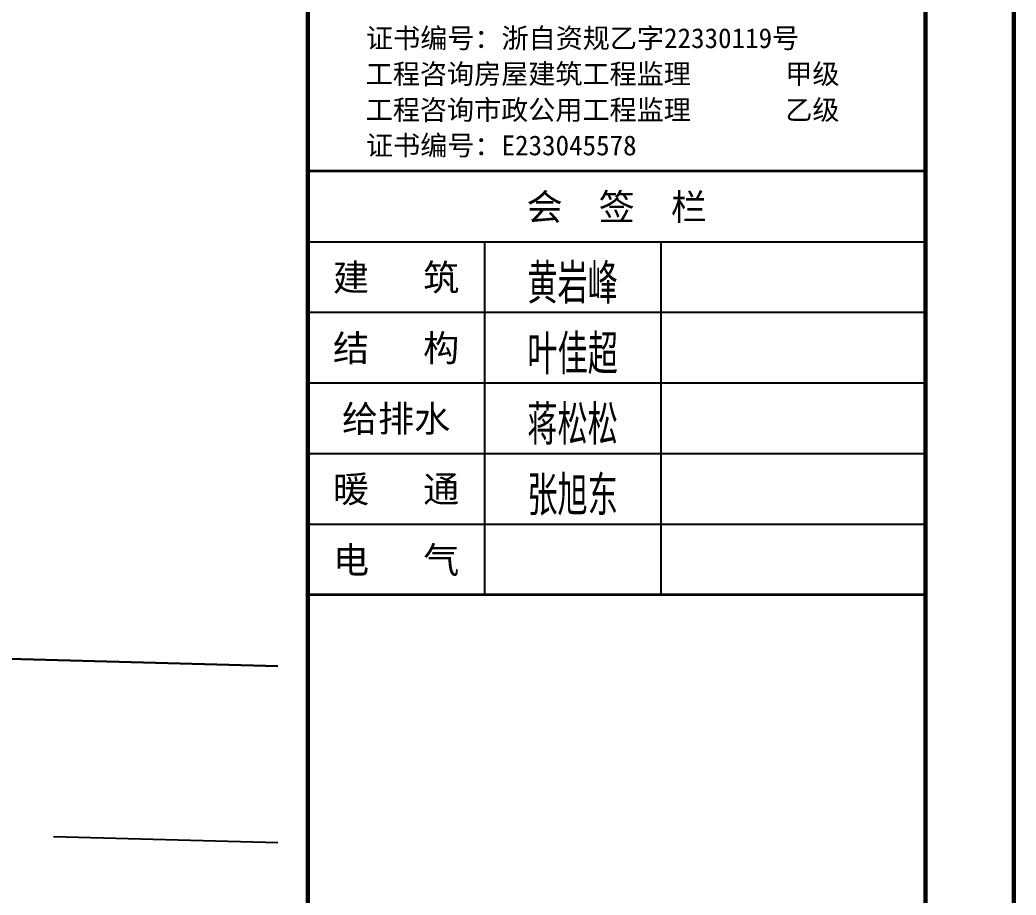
# Model space of a CAD drawing. Extents: x 40587477144 to 40590102100, y 3379967887 to 3381819730.
# Drawn here: x 40588480759 to 40588537198, y 3380410149 to 3380459716 of the extents above; entities that cross this region are included whole.
import ezdxf
from ezdxf.enums import TextEntityAlignment as Align

# ---------------------------------------------------------------- set-up
doc = ezdxf.new("R2010")
doc.units = 0
doc.header["$LTSCALE"] = 1000
doc.header["$MEASUREMENT"] = 0
doc.linetypes.add('DASHDOT', pattern=[25.4, 12.7, -6.35, 0, -6.35])
doc.layers.get('Defpoints').update_dxf_attribs({"color": 210})
for name, color, linetype in [('0-cxFrame', 155, 'Continuous'), ('JT-道路中心线', 1, 'DASHDOT'), ('JT-道路红线', 7, 'Continuous'), ('qianming', 155, 'Continuous')]:
    doc.layers.add(name, color=color, linetype=linetype)
doc.layers.add('0-cxText', color=131, linetype='Continuous', lineweight=25)
doc.styles.add('BZHZ', font='bzxw', dxfattribs={"width": 0.8, "bigfont": 'bzhz'})
doc.styles.add('cx_biaoti', font='')
doc.styles.add('cx_tuming', font='simhei.ttf')
doc.styles.add('cx_tuqian1', font='')
doc.styles.add('黑体', font='simhei.ttf', dxfattribs={"height": 12})
doc.styles.get('cx_biaoti').set_extended_font_data('SimSun')
doc.styles.get('cx_tuqian1').set_extended_font_data('SimSun')

# ---------------------------------------------------------------- blocks, each defined once
blk = doc.blocks.new('zjcx_lan_huiqian(Dragon)')
for p, q in [((-7000, -800), (0, -800)), ((-5000, -800), (-5000, -4800)), ((-3000, -800), (-3000, -4800)), ((-7000, -1600), (0, -1600)), ((-7000, -2400), (0, -2400)), ((-7000, -3200), (0, -3200)), ((-7000, -4000), (0, -4000))]:
    blk.add_line(p, q)
at = {"const_width": 30}
blk.add_lwpolyline([(-7000, 0), (0, 0)], dxfattribs=at)
blk.add_lwpolyline([(-7000, 0), (0, 0), (0, -4800), (-7000, -4800)], close=True, dxfattribs=at)
at = {"style": 'cx_biaoti'}
for s, p in [('会  签  栏', (-3500, -400)), ('建   筑', (-6000, -1200)), ('结   构', (-6000, -2000)), ('给排水', (-6000, -2800)), ('暖   通', (-6000, -3600)), ('电   气', (-6000, -4400))]:
    blk.add_text(s, height=300, dxfattribs=at).set_placement(p, align=Align.MIDDLE)
blk = doc.blocks.new('T-汇签(Dragon)')
at = {"layer": '0-cxFrame'}
blk.add_blockref('zjcx_lan_huiqian(Dragon)', (0, 0), dxfattribs=at)
at = {"layer": 'qianming', "style": 'BZHZ', "width": 0.8}
for s, p in [('黄岩峰', (-4000, -1253)), ('叶佳超', (-4000, -2053)), ('蒋松松', (-4000, -2853)), ('张旭东', (-4000, -3653))]:
    blk.add_text(s, height=450, dxfattribs=at).set_placement(p, align=Align.MIDDLE)
blk = doc.blocks.new('zjcx_TT(Dragon)')
at = {"layer": '0-cxFrame', "const_width": 30}
blk.add_lwpolyline([(-7000, -10200), (0, -10200), (0, 0), (-7000, 0)], close=True, dxfattribs=at)
at = {"color": 7, "style": 'cx_biaoti'}
for s, p in [('证书编号：浙自资规乙字22330119号', (-6340, -8807)), ('工程咨询房屋建筑工程监理       甲级', (-6344, -9212)), ('工程咨询市政公用工程监理       乙级', (-6344, -9619)), ('证书编号：E233045578', (-6340, -10022))]:
    blk.add_text(s, height=225, dxfattribs=at).set_placement(p)
blk = doc.blocks.new('zjcx_T0(Dragon)')
at = {"layer": '0-cxFrame', "const_width": 50}
blk.add_lwpolyline([(0, 82100), (-7000, 82100), (-7000, 0), (0, 0)], close=True, dxfattribs=at)
at = {"layer": '0-cxFrame'}
for name, p in [('zjcx_TT(Dragon)', (0, 82100)), ('T-汇签(Dragon)', (0, 71900))]:
    blk.add_blockref(name, p, dxfattribs=at)
blk = doc.blocks.new('TK22.A0 L(Dragon)')
at = {"layer": '0-cxFrame', "color": 7, "const_width": 0.5}
blk.add_lwpolyline([(0, 0), (-1189, 0), (-1189, 841), (0, 841)], close=True, dxfattribs=at)
at = {"layer": '0-cxFrame', "const_width": 0.5}
for points in [[(-80, 10), (-1169, 10), (-1169, 831), (-80, 831)], [(-10, 10), (-80, 10), (-80, 831), (-10, 831)]]:
    blk.add_lwpolyline(points, close=True, dxfattribs=at)
at = {"layer": '0-cxFrame', "xscale": 0.01, "yscale": 0.01, "zscale": 0.01}
blk.add_blockref('zjcx_T0(Dragon)', (-10, 10), dxfattribs=at)
at = {"style": '黑体', "flags": 4}
blk.add_attdef('图幅', text='', height=3.3, dxfattribs=at).set_placement((-40, 3), align=Align.RIGHT)
at = {"layer": '0-cxText', "flags": 4}
for tag, height, style, p in [('建设单位', 3.5, 'cx_tuming', (-45, 240)), ('项目名称', 3.5, 'cx_tuming', (-45, 210)), ('子项名称', 3.5, 'cx_tuming', (-45, 180)), ('工程编号', 3.3, 'cx_tuqian1', (-35, 165)), ('图名1', 3.5, 'cx_tuming', (-45, 87)), ('图名2', 3.5, 'cx_tuming', (-45, 79)), ('图名3', 3.5, 'cx_tuming', (-45, 71)), ('出图日期', 3.3, 'cx_tuqian1', (-39, 60)), ('专业', 3.3, 'cx_tuqian1', (-55, 52)), ('图号', 3.3, 'cx_tuqian1', (-55, 44)), ('版次', 3.3, 'cx_tuqian1', (-20, 44))]:
    blk.add_attdef(tag, text='', height=height, dxfattribs=dict(at, style=style)).set_placement(p, align=Align.MIDDLE)
at = {"layer": 'Defpoints', "color": 6, "flags": 4}
for tag, height, style, p in [('tufu', 3.3, '黑体', (-12, 12)), ('dwfname', 4, 'cx_tuqian1', (-80, 3))]:
    blk.add_attdef(tag, text='', height=height, dxfattribs=dict(at, style=style)).set_placement(p, align=Align.RIGHT)

msp = doc.modelspace()

# ---------------------------------------------------------------- linework, layer by layer
at = {"layer": 'JT-道路中心线', "color": 8, "flags": 128}
msp.add_lwpolyline([(40588495364.21122, 3380413110.177517), (40588398291.299988, 3380415730)], dxfattribs=at)
at = {"layer": 'JT-道路红线', "color": 8}
for points in [[(40588495364.21122, 3380423114.791882), (40588479438.299988, 3380423544.6), (40588459537.399986, 3380427583.3), (40588431820.699989, 3380428331.3), (40588419157.999992, 3380443700.1), (40588435143.399986, 3380487452.6), (40588439445.999992, 3380498201.3), (40588441316.610878, 3380502157.2)], [(40588441316.610878, 3380502157.2), (40588439446, 3380498201.3), (40588439446, 3380498201.3), (40588435143.400002, 3380487452.6), (40588435143.400002, 3380487452.6), (40588419158, 3380443700.1), (40588419158, 3380443700.1), (40588431820.699997, 3380428331.3), (40588431820.699997, 3380428331.3), (40588459537.400002, 3380427583.3), (40588459537.400002, 3380427583.3), (40588479438.300003, 3380423544.6), (40588479438.300003, 3380423544.6), (40588495364.21122, 3380423114.793449)]]:
    msp.add_lwpolyline(points, dxfattribs=at)

# ---------------------------------------------------------------- block references
at = {"layer": '0-cxFrame', "xscale": 500, "yscale": 500, "zscale": 500}
msp.add_blockref('TK22.A0 L(Dragon)', (40588537072.506203, 3380086657.200001), dxfattribs=at)

doc.saveas('drawing.dxf')
